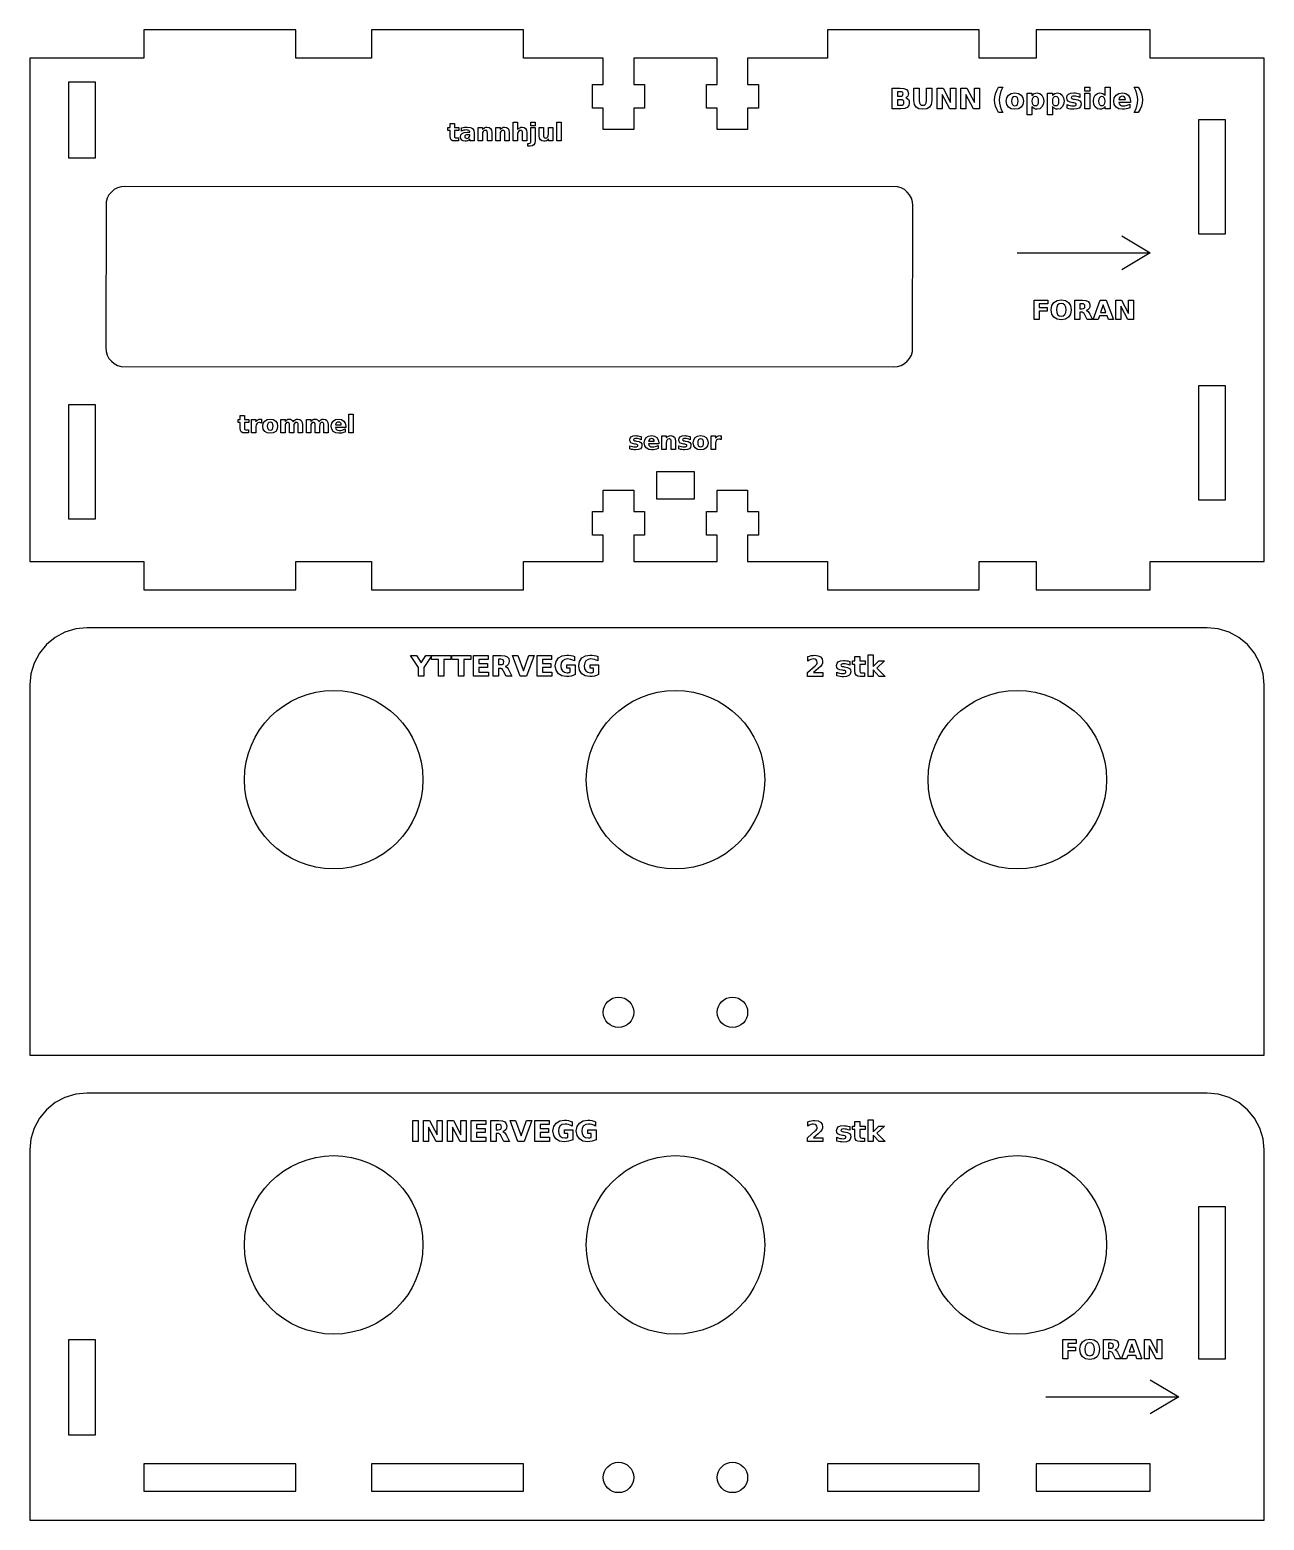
# Model space of a CAD drawing. Header units: millimetres. Extents: x 4 to 284, y 4 to 161.
# Drawn here: x 4 to 134, y 4 to 161 of the extents above; entities that cross this region are included whole.
import ezdxf

# ---------------------------------------------------------------- set-up
doc = ezdxf.new("R2010")
doc.units = ezdxf.units.MM
doc.layers.add('GRAVER', color=5, linetype='CONTINUOUS')
doc.layers.add('KUTT', color=1, linetype='CONTINUOUS')

msp = doc.modelspace()

# ---------------------------------------------------------------- linework, layer by layer
at = {"layer": 'GRAVER', "color": 5}
for points in [[(96.2449, 153.8427), (96.4058, 153.7674), (96.5257, 153.6477), (96.6006, 153.4896), (96.6255, 153.2994), (96.5721, 153.0232), (96.4118, 152.8273), (96.1423, 152.711), (95.7612, 152.6722), (94.8255, 152.6722), (94.8255, 154.8594), (95.6721, 154.8594), (96.0649, 154.8249), (96.3321, 154.7216), (96.4854, 154.5424), (96.5365, 154.2805), (96.5177, 154.1329), (96.4615, 154.0091), (96.3701, 153.9114), (96.2449, 153.8427)], [(95.7012, 154.0123), (95.8185, 154.027), (95.9032, 154.0709), (95.9549, 154.1435), (95.9721, 154.2439), (95.9549, 154.3434), (95.9032, 154.4159), (95.8185, 154.4606), (95.7012, 154.4755), (95.3895, 154.4755), (95.3895, 154.0123), (95.7012, 154.0123)], [(97.1121, 154.8594), (97.676, 154.8594), (97.676, 153.5483), (97.6982, 153.3159), (97.7646, 153.1606), (97.8812, 153.0734), (98.0538, 153.0444), (98.2275, 153.0734), (98.3445, 153.1606), (98.4109, 153.3159), (98.433, 153.5483), (98.433, 154.8594), (98.997, 154.8594), (98.997, 153.5483), (98.9387, 153.143), (98.764, 152.8564), (98.4702, 152.6863), (98.0538, 152.6295), (97.6384, 152.6863), (97.3446, 152.8564), (97.1702, 153.143), (97.1121, 153.5483), (97.1121, 154.8594)], [(99.5482, 154.8594), (100.1777, 154.8594), (100.9732, 153.3594), (100.9732, 154.8594), (101.508, 154.8594), (101.508, 152.6722), (100.878, 152.6722), (100.0826, 154.1722), (100.0826, 152.6722), (99.5482, 152.6722), (99.5482, 154.8594)], [(102.0588, 154.8594), (102.6884, 154.8594), (103.4838, 153.3594), (103.4838, 154.8594), (104.0187, 154.8594), (104.0187, 152.6722), (103.3887, 152.6722), (102.5932, 154.1722), (102.5932, 152.6722), (102.0588, 152.6722), (102.0588, 154.8594)], [(106.4693, 152.2766), (106.0338, 152.2766), (105.8391, 152.6294), (105.7029, 152.9642), (105.6227, 153.2891), (105.596, 153.6111), (105.6229, 153.9341), (105.7034, 154.2608), (105.8399, 154.5972), (106.0338, 154.9484), (106.4693, 154.9484), (106.3052, 154.6053), (106.188, 154.2697), (106.1177, 153.9398), (106.0943, 153.6139), (106.1175, 153.2881), (106.1871, 152.9577), (106.3041, 152.6212), (106.4693, 152.2766)], [(107.742, 154.3522), (108.1189, 154.295), (108.4034, 154.1234), (108.582, 153.8512), (108.6415, 153.4911), (108.582, 153.1305), (108.4034, 152.8578), (108.1189, 152.6866), (107.742, 152.6295), (107.3636, 152.6866), (107.0777, 152.8578), (106.8981, 153.1305), (106.8382, 153.4911), (106.8981, 153.8512), (107.0777, 154.1234), (107.3636, 154.295), (107.742, 154.3522)], [(107.742, 153.9772), (107.5883, 153.9459), (107.4762, 153.852), (107.4076, 153.6992), (107.3848, 153.4911), (107.4076, 153.2829), (107.4762, 153.1297), (107.5883, 153.0358), (107.742, 153.0045), (107.8932, 153.0358), (108.004, 153.1297), (108.0722, 153.2829), (108.0949, 153.4911), (108.0722, 153.6992), (108.004, 153.852), (107.8932, 153.9459), (107.742, 153.9772)], [(109.5466, 152.9094), (109.5466, 152.0483), (109.0226, 152.0483), (109.0226, 154.3128), (109.5466, 154.3128), (109.5466, 154.0728), (109.6611, 154.1974), (109.7871, 154.2842), (109.9288, 154.3352), (110.0904, 154.3522), (110.3665, 154.292), (110.5882, 154.1112), (110.7345, 153.8357), (110.7832, 153.4911), (110.7345, 153.1463), (110.5882, 152.8705), (110.3665, 152.6898), (110.0904, 152.6295), (109.9288, 152.6465), (109.7871, 152.6975), (109.6611, 152.7847), (109.5466, 152.9094)], [(109.8954, 153.9716), (109.7466, 153.9406), (109.6366, 153.8478), (109.5691, 153.6968), (109.5466, 153.4911), (109.5691, 153.2854), (109.6366, 153.1344), (109.7466, 153.0416), (109.8954, 153.0106), (110.0437, 153.0413), (110.1523, 153.1334), (110.2191, 153.2845), (110.2413, 153.4911), (110.2191, 153.6976), (110.1523, 153.8483), (110.0437, 153.9407), (109.8954, 153.9716)], [(111.694, 152.9094), (111.694, 152.0483), (111.1699, 152.0483), (111.1699, 154.3128), (111.694, 154.3128), (111.694, 154.0728), (111.8085, 154.1974), (111.9345, 154.2842), (112.0761, 154.3352), (112.2377, 154.3522), (112.5138, 154.292), (112.7355, 154.1112), (112.8818, 153.8357), (112.9305, 153.4911), (112.8818, 153.1463), (112.7355, 152.8705), (112.5138, 152.6898), (112.2377, 152.6295), (112.0761, 152.6465), (111.9345, 152.6975), (111.8085, 152.7847), (111.694, 152.9094)], [(112.0427, 153.9716), (111.8939, 153.9406), (111.784, 153.8478), (111.7165, 153.6968), (111.694, 153.4911), (111.7165, 153.2854), (111.784, 153.1344), (111.8939, 153.0416), (112.0427, 153.0106), (112.1911, 153.0413), (112.2996, 153.1334), (112.3664, 153.2845), (112.3887, 153.4911), (112.3664, 153.6976), (112.2996, 153.8483), (112.1911, 153.9407), (112.0427, 153.9716)], [(114.5988, 154.2617), (114.5988, 153.8633), (114.4334, 153.9248), (114.2735, 153.9688), (114.1213, 153.9951), (113.9777, 154.0039), (113.8474, 153.9945), (113.7555, 153.9664), (113.7014, 153.9189), (113.6834, 153.8516), (113.6971, 153.7957), (113.7382, 153.7545), (113.8148, 153.7255), (113.9351, 153.7048), (114.0274, 153.6917), (114.3645, 153.6241), (114.5693, 153.5234), (114.6737, 153.3729), (114.7085, 153.1555), (114.6601, 152.9259), (114.5149, 152.7612), (114.2742, 152.6625), (113.9384, 152.6295), (113.7729, 152.636), (113.6018, 152.6553), (113.4259, 152.6874), (113.2451, 152.7322), (113.2451, 153.1306), (113.404, 153.0641), (113.5666, 153.0163), (113.7328, 152.9878), (113.9013, 152.9783), (114.0363, 152.9888), (114.1329, 153.0205), (114.1912, 153.0734), (114.2107, 153.147), (114.1973, 153.2083), (114.1573, 153.2516), (114.0772, 153.282), (113.944, 153.305), (113.8516, 153.3167), (113.5539, 153.3794), (113.3609, 153.4794), (113.2554, 153.6288), (113.2202, 153.8398), (113.2649, 154.0667), (113.3988, 154.2261), (113.6254, 154.3207), (113.9468, 154.3522), (114.0956, 154.3467), (114.2515, 154.3302), (114.4182, 154.3023), (114.5988, 154.2617)], [(115.1027, 154.9517), (115.6268, 154.9517), (115.6268, 154.5238), (115.1027, 154.5238), (115.1027, 154.9517)], [(115.1027, 154.3128), (115.6268, 154.3128), (115.6268, 152.6722), (115.1027, 152.6722), (115.1027, 154.3128)], [(117.2473, 154.0728), (117.2473, 154.9517), (117.7746, 154.9517), (117.7746, 152.6722), (117.2473, 152.6722), (117.2473, 152.9094), (117.1334, 152.7839), (117.0082, 152.697), (116.8677, 152.6464), (116.7068, 152.6295), (116.4306, 152.6898), (116.2085, 152.8705), (116.0626, 153.1463), (116.014, 153.4911), (116.0626, 153.8357), (116.2085, 154.1112), (116.4306, 154.292), (116.7068, 154.3522), (116.8669, 154.3352), (117.0077, 154.2842), (117.1332, 154.1974), (117.2473, 154.0728)], [(116.9013, 153.0106), (117.05, 153.0413), (117.1587, 153.1334), (117.2251, 153.2845), (117.2473, 153.4911), (117.2251, 153.6976), (117.1587, 153.8483), (117.05, 153.9407), (116.9013, 153.9716), (116.754, 153.9407), (116.6459, 153.8483), (116.5794, 153.6976), (116.5573, 153.4911), (116.5794, 153.2845), (116.6459, 153.1334), (116.754, 153.0413), (116.9013, 153.0106)], [(119.9159, 153.4967), (119.9159, 153.3477), (118.6901, 153.3477), (118.7327, 153.1861), (118.8232, 153.0706), (118.9602, 153.0014), (119.1424, 152.9783), (119.3099, 152.9906), (119.4813, 153.0275), (119.6576, 153.0893), (119.8385, 153.1761), (119.8385, 152.772), (119.6524, 152.7103), (119.4663, 152.6656), (119.2802, 152.6386), (119.0941, 152.6295), (118.6984, 152.6861), (118.4018, 152.8559), (118.2169, 153.1279), (118.1552, 153.4911), (118.2158, 153.8495), (118.3976, 154.122), (118.6856, 154.2946), (119.0651, 154.3522), (119.4131, 154.2939), (119.6838, 154.1192), (119.8579, 153.8473), (119.9159, 153.4967)], [(119.3768, 153.6711), (119.355, 153.8061), (119.2896, 153.912), (119.1891, 153.9809), (119.0618, 154.0039), (118.9237, 153.9825), (118.8143, 153.9181), (118.7371, 153.8135), (118.6957, 153.6711), (119.3768, 153.6711)], [(120.3016, 152.2766), (120.4657, 152.6212), (120.5829, 152.9577), (120.6532, 153.2881), (120.6766, 153.6139), (120.6532, 153.9398), (120.5829, 154.2697), (120.4657, 154.6053), (120.3016, 154.9484), (120.7366, 154.9484), (120.9305, 154.5972), (121.0666, 154.2608), (121.1475, 153.9341), (121.1745, 153.6111), (121.1477, 153.2891), (121.0676, 152.9642), (120.9314, 152.6294), (120.7366, 152.2766), (120.3016, 152.2766)], [(95.7204, 153.0561), (95.8691, 153.074), (95.9759, 153.1278), (96.0402, 153.2178), (96.0616, 153.3444), (96.0404, 153.4689), (95.9768, 153.5577), (95.8703, 153.6111), (95.7204, 153.6289), (95.3895, 153.6289), (95.3895, 153.0561), (95.7204, 153.0561)], [(48.7151, 151.1184), (48.7151, 150.7146), (49.1839, 150.7146), (49.1839, 150.3896), (48.7151, 150.3896), (48.7151, 149.7867), (48.7249, 149.7036), (48.7545, 149.6527), (48.8133, 149.6265), (48.9109, 149.6177), (49.1445, 149.6177), (49.1445, 149.2927), (48.7545, 149.2927), (48.5247, 149.3208), (48.373, 149.4048), (48.2889, 149.5566), (48.2609, 149.7867), (48.2609, 150.3896), (48.0346, 150.3896), (48.0346, 150.7146), (48.2609, 150.7146), (48.2609, 151.1184), (48.7151, 151.1184)], [(50.7935, 150.104), (50.7935, 149.2927), (50.3352, 149.2927), (50.3352, 149.5036), (50.238, 149.3915), (50.1292, 149.3147), (50.0027, 149.2705), (49.8514, 149.2558), (49.6512, 149.2879), (49.4927, 149.3845), (49.3894, 149.5328), (49.3549, 149.7193), (49.3979, 149.9361), (49.5268, 150.0861), (49.748, 150.1739), (50.0671, 150.2031), (50.3352, 150.2031), (50.3352, 150.2385), (50.3139, 150.332), (50.2499, 150.3965), (50.1411, 150.4343), (49.9846, 150.4469), (49.8438, 150.4396), (49.7128, 150.4176), (49.5917, 150.3811), (49.4793, 150.3299), (49.4793, 150.6764), (49.6257, 150.7078), (49.7726, 150.7304), (49.9199, 150.7441), (50.0671, 150.7487), (50.3983, 150.7108), (50.6224, 150.5972), (50.7507, 150.3981), (50.7935, 150.104)], [(52.6456, 150.1584), (52.6456, 149.2927), (52.1885, 149.2927), (52.1885, 149.4337), (52.1885, 149.9553), (52.1865, 150.1108), (52.1804, 150.2092), (52.1692, 150.2699), (52.152, 150.312), (52.1204, 150.3517), (52.0793, 150.3815), (52.0305, 150.4001), (51.9753, 150.4062), (51.8483, 150.3787), (51.7518, 150.2962), (51.6909, 150.1653), (51.6706, 149.9923), (51.6706, 149.2927), (51.2164, 149.2927), (51.2164, 150.7146), (51.6706, 150.7146), (51.6706, 150.5066), (51.7765, 150.6146), (51.8887, 150.6898), (52.0105, 150.734), (52.1442, 150.7487), (52.3608, 150.7109), (52.518, 150.5976), (52.6137, 150.4124), (52.6456, 150.1584)], [(54.4964, 150.1584), (54.4964, 149.2927), (54.0394, 149.2927), (54.0394, 149.4337), (54.0394, 149.9553), (54.0374, 150.1108), (54.0313, 150.2092), (54.0201, 150.2699), (54.0028, 150.312), (53.9713, 150.3517), (53.9301, 150.3815), (53.8814, 150.4001), (53.8261, 150.4062), (53.6992, 150.3787), (53.6027, 150.2962), (53.5418, 150.1653), (53.5214, 149.9923), (53.5214, 149.2927), (53.0673, 149.2927), (53.0673, 150.7146), (53.5214, 150.7146), (53.5214, 150.5066), (53.6274, 150.6146), (53.7396, 150.6898), (53.8614, 150.734), (53.9951, 150.7487), (54.2117, 150.7109), (54.3689, 150.5976), (54.4645, 150.4124), (54.4964, 150.1584)], [(56.3473, 150.1584), (56.3473, 149.2927), (55.8903, 149.2927), (55.8903, 149.4337), (55.8903, 149.9529), (55.8882, 150.1102), (55.8822, 150.2092), (55.871, 150.2699), (55.8537, 150.312), (55.8221, 150.3517), (55.781, 150.3815), (55.7323, 150.4001), (55.677, 150.4062), (55.55, 150.3787), (55.4536, 150.2962), (55.3926, 150.1653), (55.3723, 149.9923), (55.3723, 149.2927), (54.9181, 149.2927), (54.9181, 151.2683), (55.3723, 151.2683), (55.3723, 150.5066), (55.4782, 150.6146), (55.5905, 150.6898), (55.7122, 150.734), (55.846, 150.7487), (56.0625, 150.7109), (56.2198, 150.5976), (56.3154, 150.4124), (56.3473, 150.1584)], [(56.769, 151.2683), (57.2232, 151.2683), (57.2232, 150.8974), (56.769, 150.8974), (56.769, 151.2683)], [(59.5112, 151.2683), (59.9654, 151.2683), (59.9654, 149.2927), (59.5112, 149.2927), (59.5112, 151.2683)], [(50.0988, 149.9326), (49.9742, 149.9205), (49.8847, 149.8842), (49.8311, 149.8247), (49.8132, 149.742), (49.8276, 149.6651), (49.8709, 149.6068), (49.9401, 149.5702), (50.0318, 149.558), (50.1497, 149.581), (50.2475, 149.6498), (50.3133, 149.7536), (50.3352, 149.8806), (50.3352, 149.9326), (50.0988, 149.9326)], [(56.769, 150.7146), (57.2232, 150.7146), (57.2232, 149.3183), (57.1889, 149.0662), (57.0859, 148.882), (56.9182, 148.7693), (56.689, 148.7317), (56.4639, 148.7317), (56.4639, 149.0299), (56.5427, 149.0299), (56.652, 149.0445), (56.7207, 149.0884), (56.7569, 149.1751), (56.769, 149.3183), (56.769, 150.7146)], [(57.6449, 149.8464), (57.6449, 150.7146), (58.1019, 150.7146), (58.1019, 150.5724), (58.1016, 150.4422), (58.1007, 150.2823), (58.0998, 150.1368), (58.0995, 150.0496), (58.1017, 149.9021), (58.1084, 149.8026), (58.1205, 149.7373), (58.1389, 149.6925), (58.1709, 149.6532), (58.2116, 149.6238), (58.26, 149.6058), (58.3152, 149.5998), (58.4421, 149.6272), (58.5386, 149.7091), (58.5996, 149.8396), (58.6199, 150.0126), (58.6199, 150.7146), (59.0745, 150.7146), (59.0745, 149.2927), (58.6199, 149.2927), (58.6199, 149.4983), (58.514, 149.3902), (58.4021, 149.3147), (58.2814, 149.2705), (58.149, 149.2558), (57.9319, 149.2935), (57.7737, 149.4069), (57.6771, 149.5923), (57.6449, 149.8464)], [(119, 139.3), (122, 137.5), (119, 135.7)], [(108, 137.5), (122, 137.5)], [(109.7773, 132.5222), (111.1975, 132.5222), (111.1975, 132.1241), (110.3037, 132.1241), (110.3037, 131.7443), (111.1445, 131.7443), (111.1445, 131.3462), (110.3037, 131.3462), (110.3037, 130.4808), (109.7773, 130.4808), (109.7773, 132.5222)], [(112.6224, 132.559), (113.0612, 132.4885), (113.3933, 132.2772), (113.6026, 131.9421), (113.6724, 131.4993), (113.6026, 131.0578), (113.3933, 130.7228), (113.0612, 130.5115), (112.6224, 130.441), (112.1844, 130.5115), (111.852, 130.7228), (111.6423, 131.0578), (111.5724, 131.4993), (111.6423, 131.9421), (111.852, 132.2772), (112.1844, 132.4885), (112.6224, 132.559)], [(112.6224, 132.1775), (112.4088, 132.1331), (112.2492, 131.9998), (112.1498, 131.7859), (112.1167, 131.4993), (112.1498, 131.214), (112.2492, 131.0002), (112.4088, 130.8669), (112.6224, 130.8225), (112.837, 130.8669), (112.9969, 131.0002), (113.0963, 131.214), (113.1295, 131.4993), (113.0963, 131.7859), (112.9969, 131.9998), (112.837, 132.1331), (112.6224, 132.1775)], [(114.5968, 131.2535), (114.5968, 130.4808), (114.0705, 130.4808), (114.0705, 132.5222), (114.8742, 132.5222), (115.2237, 132.4883), (115.4653, 132.3866), (115.6064, 132.212), (115.6534, 131.9587), (115.6289, 131.7746), (115.5554, 131.6267), (115.433, 131.5138), (115.261, 131.435), (115.3633, 131.3949), (115.4543, 131.3235), (115.5405, 131.2144), (115.6276, 131.0605), (115.9133, 130.4808), (115.3528, 130.4808), (115.1039, 130.9879), (115.0281, 131.1167), (114.9512, 131.197), (114.8613, 131.2394), (114.7456, 131.2535), (114.5968, 131.2535)], [(114.8182, 131.617), (114.9602, 131.6323), (115.0553, 131.6783), (115.1092, 131.7598), (115.1271, 131.8808), (115.1092, 132.0005), (115.0553, 132.0803), (114.9602, 132.1256), (114.8182, 132.1407), (114.5968, 132.1407), (114.5968, 131.617), (114.8182, 131.617)], [(117.4651, 130.8527), (116.6422, 130.8527), (116.5122, 130.4808), (115.9828, 130.4808), (116.7388, 132.5222), (117.3667, 132.5222), (118.1227, 130.4808), (117.5937, 130.4808), (117.4651, 130.8527)], [(116.7734, 131.2316), (117.3325, 131.2316), (117.0534, 132.0436), (116.7734, 131.2316)], [(118.3935, 132.5222), (118.981, 132.5222), (119.7235, 131.1222), (119.7235, 132.5222), (120.2227, 132.5222), (120.2227, 130.4808), (119.6347, 130.4808), (118.8922, 131.8808), (118.8922, 130.4808), (118.3935, 130.4808), (118.3935, 132.5222)], [(26.6145, 120.3564), (26.6145, 119.9526), (27.0834, 119.9526), (27.0834, 119.6276), (26.6145, 119.6276), (26.6145, 119.0247), (26.6244, 118.9416), (26.654, 118.8906), (26.7128, 118.8644), (26.8104, 118.8557), (27.044, 118.8557), (27.044, 118.5307), (26.654, 118.5307), (26.4241, 118.5587), (26.2725, 118.6428), (26.1884, 118.7945), (26.1604, 119.0247), (26.1604, 119.6276), (25.9341, 119.6276), (25.9341, 119.9526), (26.1604, 119.9526), (26.1604, 120.3564), (26.6145, 120.3564)], [(28.4175, 119.5654), (28.3579, 119.5897), (28.2985, 119.6064), (28.2393, 119.6165), (28.1798, 119.6198), (28.0248, 119.5917), (27.9101, 119.5073), (27.8391, 119.3709), (27.8154, 119.186), (27.8154, 118.5307), (27.3612, 118.5307), (27.3612, 119.9526), (27.8154, 119.9526), (27.8154, 119.719), (27.9096, 119.8397), (28.0165, 119.9225), (28.1415, 119.9706), (28.2891, 119.9867), (28.3128, 119.9862), (28.3383, 119.9847), (28.3711, 119.9818), (28.4159, 119.9765), (28.4175, 119.5654)], [(29.3198, 119.9867), (29.6465, 119.9371), (29.893, 119.7884), (30.0478, 119.5525), (30.0994, 119.2404), (30.0478, 118.9279), (29.893, 118.6916), (29.6465, 118.5432), (29.3198, 118.4937), (28.9918, 118.5432), (28.7441, 118.6916), (28.5884, 118.9279), (28.5365, 119.2404), (28.5884, 119.5525), (28.7441, 119.7884), (28.9918, 119.9371), (29.3198, 119.9867)], [(29.3198, 119.6617), (29.1866, 119.6346), (29.0894, 119.5532), (29.03, 119.4208), (29.0102, 119.2404), (29.03, 119.0599), (29.0894, 118.9272), (29.1866, 118.8458), (29.3198, 118.8187), (29.4509, 118.8458), (29.5469, 118.9272), (29.606, 119.0599), (29.6257, 119.2404), (29.606, 119.4208), (29.5469, 119.5532), (29.4509, 119.6346), (29.3198, 119.6617)], [(31.7471, 119.7165), (31.8417, 119.8328), (31.9523, 119.9176), (32.0768, 119.9694), (32.2131, 119.9867), (32.4289, 119.9489), (32.5864, 119.8356), (32.6827, 119.6504), (32.7148, 119.3964), (32.7148, 118.5307), (32.2578, 118.5307), (32.2578, 119.2721), (32.2588, 119.289), (32.2594, 119.3062), (32.26, 119.3279), (32.2602, 119.357), (32.249, 119.4873), (32.2155, 119.576), (32.1575, 119.6272), (32.0721, 119.6442), (31.9575, 119.6175), (31.8722, 119.5374), (31.8188, 119.4071), (31.7991, 119.229), (31.7991, 118.5307), (31.3421, 118.5307), (31.3421, 119.2721), (31.3319, 119.4661), (31.3015, 119.576), (31.245, 119.6272), (31.1568, 119.6442), (31.0409, 119.6174), (30.9549, 119.537), (30.9016, 119.4067), (30.8838, 119.2302), (30.8838, 118.5307), (30.4268, 118.5307), (30.4268, 119.9526), (30.8838, 119.9526), (30.8838, 119.7446), (30.974, 119.85), (31.0764, 119.9257), (31.1904, 119.9715), (31.3157, 119.9867), (31.4542, 119.9689), (31.5757, 119.9156), (31.6752, 119.8303), (31.7471, 119.7165)], [(34.4564, 119.7165), (34.5509, 119.8328), (34.6615, 119.9176), (34.7861, 119.9694), (34.9224, 119.9867), (35.1382, 119.9489), (35.2957, 119.8356), (35.392, 119.6504), (35.4241, 119.3964), (35.4241, 118.5307), (34.967, 118.5307), (34.967, 119.2721), (34.9681, 119.289), (34.9687, 119.3062), (34.9693, 119.3279), (34.9695, 119.357), (34.9583, 119.4873), (34.9248, 119.576), (34.8668, 119.6272), (34.7814, 119.6442), (34.6668, 119.6175), (34.5815, 119.5374), (34.5281, 119.4071), (34.5084, 119.229), (34.5084, 118.5307), (34.0514, 118.5307), (34.0514, 119.2721), (34.0412, 119.4661), (34.0107, 119.576), (33.9543, 119.6272), (33.8661, 119.6442), (33.7502, 119.6174), (33.6642, 119.537), (33.6109, 119.4067), (33.5931, 119.2302), (33.5931, 118.5307), (33.1361, 118.5307), (33.1361, 119.9526), (33.5931, 119.9526), (33.5931, 119.7446), (33.6833, 119.85), (33.7857, 119.9257), (33.8997, 119.9715), (34.025, 119.9867), (34.1635, 119.9689), (34.285, 119.9156), (34.3845, 119.8303), (34.4564, 119.7165)], [(37.2672, 119.2453), (37.2672, 119.1161), (36.2049, 119.1161), (36.2419, 118.976), (36.3203, 118.876), (36.439, 118.816), (36.5969, 118.796), (36.7421, 118.8066), (36.8906, 118.8386), (37.0434, 118.8921), (37.2002, 118.9674), (37.2002, 118.6172), (37.0389, 118.5637), (36.8776, 118.525), (36.7164, 118.5015), (36.5551, 118.4937), (36.2121, 118.5428), (35.955, 118.6899), (35.7948, 118.9257), (35.7414, 119.2404), (35.7939, 119.551), (35.9514, 119.7872), (36.201, 119.9368), (36.5299, 119.9867), (36.8315, 119.9362), (37.0661, 119.7848), (37.217, 119.5492), (37.2672, 119.2453)], [(36.8, 119.3964), (36.7812, 119.5134), (36.7245, 119.6052), (36.6373, 119.6649), (36.527, 119.6848), (36.4074, 119.6663), (36.3125, 119.6105), (36.2456, 119.5198), (36.2098, 119.3964), (36.8, 119.3964)], [(37.6117, 120.5063), (38.0659, 120.5063), (38.0659, 118.5307), (37.6117, 118.5307), (37.6117, 120.5063)], [(68.3769, 118.1681), (68.3769, 117.8228), (68.2335, 117.8761), (68.0949, 117.9142), (67.963, 117.937), (67.8386, 117.9446), (67.7256, 117.9365), (67.646, 117.9121), (67.5991, 117.871), (67.5835, 117.8126), (67.5953, 117.7642), (67.631, 117.7285), (67.6974, 117.7033), (67.8016, 117.6855), (67.8816, 117.6741), (68.1737, 117.6155), (68.3513, 117.5282), (68.4418, 117.3977), (68.4719, 117.2093), (68.43, 117.0104), (68.3041, 116.8677), (68.0955, 116.7821), (67.8045, 116.7535), (67.661, 116.7591), (67.5128, 116.7759), (67.3603, 116.8037), (67.2036, 116.8425), (67.2036, 117.1878), (67.3413, 117.1301), (67.4823, 117.0887), (67.6263, 117.064), (67.7724, 117.0558), (67.8894, 117.0649), (67.973, 117.0923), (68.0236, 117.1382), (68.0405, 117.202), (68.0289, 117.2551), (67.9942, 117.2926), (67.9248, 117.319), (67.8093, 117.3389), (67.7293, 117.3491), (67.4712, 117.4034), (67.304, 117.49), (67.2125, 117.6195), (67.1821, 117.8025), (67.2208, 117.9991), (67.3369, 118.1372), (67.5332, 118.2192), (67.8118, 118.2465), (67.9407, 118.2417), (68.0758, 118.2274), (68.2204, 118.2032), (68.3769, 118.1681)], [(70.2326, 117.5051), (70.2326, 117.3759), (69.1703, 117.3759), (69.2072, 117.2358), (69.2856, 117.1358), (69.4044, 117.0758), (69.5623, 117.0558), (69.7074, 117.0664), (69.856, 117.0984), (70.0088, 117.1519), (70.1656, 117.2272), (70.1656, 116.877), (70.0043, 116.8235), (69.843, 116.7848), (69.6817, 116.7613), (69.5205, 116.7535), (69.1775, 116.8026), (68.9204, 116.9497), (68.7602, 117.1855), (68.7067, 117.5002), (68.7592, 117.8108), (68.9168, 118.047), (69.1664, 118.1966), (69.4953, 118.2465), (69.7969, 118.196), (70.0315, 118.0446), (70.1823, 117.809), (70.2326, 117.5051)], [(69.7654, 117.6562), (69.7465, 117.7732), (69.6899, 117.865), (69.6027, 117.9247), (69.4924, 117.9446), (69.3728, 117.9261), (69.2779, 117.8703), (69.211, 117.7796), (69.1751, 117.6562), (69.7654, 117.6562)], [(72.0063, 117.6562), (72.0063, 116.7905), (71.5493, 116.7905), (71.5493, 116.9315), (71.5493, 117.4531), (71.5472, 117.6086), (71.5411, 117.707), (71.53, 117.7676), (71.5127, 117.8098), (71.4811, 117.8495), (71.44, 117.8792), (71.3912, 117.8978), (71.336, 117.904), (71.209, 117.8765), (71.1125, 117.7939), (71.0516, 117.6631), (71.0313, 117.49), (71.0313, 116.7905), (70.5771, 116.7905), (70.5771, 118.2124), (71.0313, 118.2124), (71.0313, 118.0044), (71.1372, 118.1123), (71.2495, 118.1876), (71.3712, 118.2318), (71.505, 118.2465), (71.7215, 118.2087), (71.8787, 118.0954), (71.9744, 117.9102), (72.0063, 117.6562)], [(73.5387, 118.1681), (73.5387, 117.8228), (73.3953, 117.8761), (73.2567, 117.9142), (73.1248, 117.937), (73.0004, 117.9446), (72.8875, 117.9365), (72.8078, 117.9121), (72.7609, 117.871), (72.7453, 117.8126), (72.7571, 117.7642), (72.7928, 117.7285), (72.8592, 117.7033), (72.9634, 117.6855), (73.0435, 117.6741), (73.3355, 117.6155), (73.5131, 117.5282), (73.6036, 117.3977), (73.6337, 117.2093), (73.5918, 117.0104), (73.466, 116.8677), (73.2573, 116.7821), (72.9663, 116.7535), (72.8229, 116.7591), (72.6746, 116.7759), (72.5221, 116.8037), (72.3654, 116.8425), (72.3654, 117.1878), (72.5031, 117.1301), (72.6441, 117.0887), (72.7881, 117.064), (72.9342, 117.0558), (73.0512, 117.0649), (73.1349, 117.0923), (73.1854, 117.1382), (73.2023, 117.202), (73.1907, 117.2551), (73.156, 117.2926), (73.0866, 117.319), (72.9711, 117.3389), (72.8911, 117.3491), (72.633, 117.4034), (72.4658, 117.49), (72.3744, 117.6195), (72.3439, 117.8025), (72.3826, 117.9991), (72.4987, 118.1372), (72.695, 118.2192), (72.9736, 118.2465), (73.1026, 118.2417), (73.2376, 118.2274), (73.3822, 118.2032), (73.5387, 118.1681)], [(74.6518, 118.2465), (74.9785, 118.1969), (75.225, 118.0482), (75.3798, 117.8123), (75.4314, 117.5002), (75.3798, 117.1877), (75.225, 116.9514), (74.9785, 116.803), (74.6518, 116.7535), (74.3239, 116.803), (74.0761, 116.9514), (73.9204, 117.1877), (73.8685, 117.5002), (73.9204, 117.8123), (74.0761, 118.0482), (74.3239, 118.1969), (74.6518, 118.2465)], [(74.6518, 117.9215), (74.5186, 117.8944), (74.4215, 117.813), (74.362, 117.6806), (74.3422, 117.5002), (74.362, 117.3197), (74.4215, 117.187), (74.5186, 117.1056), (74.6518, 117.0785), (74.7829, 117.1056), (74.8789, 117.187), (74.938, 117.3197), (74.9577, 117.5002), (74.938, 117.6806), (74.8789, 117.813), (74.7829, 117.8944), (74.6518, 117.9215)], [(76.8179, 117.8252), (76.7583, 117.8495), (76.6989, 117.8662), (76.6398, 117.8763), (76.5803, 117.8796), (76.4253, 117.8515), (76.3105, 117.7671), (76.2395, 117.6307), (76.2159, 117.4458), (76.2159, 116.7905), (75.7617, 116.7905), (75.7617, 118.2124), (76.2159, 118.2124), (76.2159, 117.9788), (76.31, 118.0995), (76.417, 118.1823), (76.542, 118.2304), (76.6895, 118.2465), (76.7132, 118.246), (76.7387, 118.2445), (76.7715, 118.2416), (76.8163, 118.2363), (76.8179, 117.8252)], [(44.1012, 95.0952), (44.718, 95.0952), (45.2163, 94.3157), (45.7141, 95.0952), (46.3324, 95.0952), (45.499, 93.8296), (45.499, 92.908), (44.9351, 92.908), (44.9351, 93.8296), (44.1012, 95.0952)], [(46.3174, 95.0952), (48.333, 95.0952), (48.333, 94.6687), (47.6079, 94.6687), (47.6079, 92.908), (47.044, 92.908), (47.044, 94.6687), (46.3174, 94.6687), (46.3174, 95.0952)], [(48.4329, 95.0952), (50.4485, 95.0952), (50.4485, 94.6687), (49.7234, 94.6687), (49.7234, 92.908), (49.1595, 92.908), (49.1595, 94.6687), (48.4329, 94.6687), (48.4329, 95.0952)], [(50.7405, 95.0952), (52.2621, 95.0952), (52.2621, 94.6687), (51.3045, 94.6687), (51.3045, 94.2618), (52.2054, 94.2618), (52.2054, 93.8352), (51.3045, 93.8352), (51.3045, 93.3341), (52.2945, 93.3341), (52.2945, 92.908), (50.7405, 92.908), (50.7405, 95.0952)], [(53.3538, 93.7359), (53.3538, 92.908), (52.7899, 92.908), (52.7899, 95.0952), (53.651, 95.0952), (54.0254, 95.0589), (54.2843, 94.9499), (54.4355, 94.7629), (54.4859, 94.4915), (54.4596, 94.2943), (54.3809, 94.1357), (54.2497, 94.0148), (54.0654, 93.9304), (54.1751, 93.8874), (54.2726, 93.8109), (54.3649, 93.694), (54.4582, 93.5291), (54.7643, 92.908), (54.1638, 92.908), (53.8971, 93.4513), (53.8159, 93.5894), (53.7335, 93.6754), (53.6372, 93.7207), (53.5132, 93.7359), (53.3538, 93.7359)], [(53.591, 94.1254), (53.7431, 94.1418), (53.8451, 94.191), (53.9027, 94.2783), (53.922, 94.408), (53.9027, 94.5362), (53.8451, 94.6218), (53.7431, 94.6703), (53.591, 94.6865), (53.3538, 94.6865), (53.3538, 94.1254), (53.591, 94.1254)], [(54.8388, 95.0952), (55.406, 95.0952), (55.9859, 93.4809), (56.5648, 95.0952), (57.1315, 95.0952), (56.3215, 92.908), (55.6488, 92.908), (54.8388, 95.0952)], [(57.4216, 95.0952), (58.9432, 95.0952), (58.9432, 94.6687), (57.9855, 94.6687), (57.9855, 94.2618), (58.8865, 94.2618), (58.8865, 93.8352), (57.9855, 93.8352), (57.9855, 93.3341), (58.9755, 93.3341), (58.9755, 92.908), (57.4216, 92.908), (57.4216, 95.0952)], [(61.4365, 93.0707), (61.2216, 92.9808), (60.9987, 92.9165), (60.768, 92.8782), (60.5299, 92.8654), (60.0402, 92.9418), (59.6641, 93.171), (59.4247, 93.5309), (59.3449, 93.9993), (59.4261, 94.4717), (59.6698, 94.8313), (60.0552, 95.0588), (60.5609, 95.1346), (60.7743, 95.1243), (60.9785, 95.0934), (61.1729, 95.0426), (61.3559, 94.972), (61.3559, 94.5196), (61.1735, 94.6101), (60.9921, 94.6743), (60.8109, 94.713), (60.6293, 94.7259), (60.3313, 94.6787), (60.1104, 94.5374), (59.9736, 94.3089), (59.928, 93.9993), (59.972, 93.6918), (60.1038, 93.463), (60.3165, 93.3214), (60.603, 93.2741), (60.688, 93.2768), (60.7666, 93.2849), (60.8382, 93.2992), (60.9021, 93.3196), (60.9021, 93.7443), (60.5576, 93.7443), (60.5576, 94.1226), (61.4365, 94.1226), (61.4365, 93.0707)], [(63.8988, 93.0707), (63.6839, 92.9808), (63.461, 92.9165), (63.2304, 92.8782), (62.9923, 92.8654), (62.5025, 92.9418), (62.1265, 93.171), (61.8871, 93.5309), (61.8073, 93.9993), (61.8885, 94.4717), (62.1321, 94.8313), (62.5175, 95.0588), (63.0232, 95.1346), (63.2366, 95.1243), (63.4409, 95.0934), (63.6353, 95.0426), (63.8182, 94.972), (63.8182, 94.5196), (63.6359, 94.6101), (63.4545, 94.6743), (63.2733, 94.713), (63.0916, 94.7259), (62.7936, 94.6787), (62.5727, 94.5374), (62.436, 94.3089), (62.3904, 93.9993), (62.4343, 93.6918), (62.5662, 93.463), (62.7789, 93.3214), (63.0654, 93.2741), (63.1504, 93.2768), (63.229, 93.2849), (63.3006, 93.2992), (63.3645, 93.3196), (63.3645, 93.7443), (63.0199, 93.7443), (63.0199, 94.1226), (63.8988, 94.1226), (63.8988, 93.0707)], [(86.5441, 93.2959), (87.5065, 93.2959), (87.5065, 92.8816), (85.917, 92.8816), (85.917, 93.2959), (86.7152, 94.0009), (86.8085, 94.0964), (86.8737, 94.1898), (86.912, 94.2839), (86.9248, 94.3816), (86.899, 94.5203), (86.8216, 94.6291), (86.7014, 94.6994), (86.547, 94.7228), (86.4089, 94.7088), (86.2582, 94.6666), (86.0961, 94.5965), (85.923, 94.4988), (85.923, 94.9792), (86.1123, 95.0345), (86.2995, 95.0748), (86.4837, 95.0998), (86.6641, 95.1081), (87.0131, 95.0649), (87.2745, 94.9352), (87.4376, 94.7284), (87.492, 94.4533), (87.4689, 94.2807), (87.3996, 94.12), (87.2564, 93.9394), (87.0115, 93.7061), (86.5441, 93.2959)], [(90.3452, 94.4711), (90.3452, 94.0727), (90.1798, 94.1342), (90.0199, 94.1781), (89.8677, 94.2045), (89.7241, 94.2133), (89.5938, 94.2039), (89.502, 94.1758), (89.4478, 94.1283), (89.4298, 94.0609), (89.4435, 94.005), (89.4846, 93.9639), (89.5613, 93.9348), (89.6815, 93.9142), (89.7738, 93.9011), (90.1109, 93.8335), (90.3157, 93.7328), (90.4201, 93.5822), (90.4549, 93.3648), (90.4065, 93.1353), (90.2613, 92.9706), (90.0206, 92.8718), (89.6848, 92.8389), (89.5193, 92.8454), (89.3482, 92.8647), (89.1723, 92.8968), (88.9915, 92.9416), (88.9915, 93.34), (89.1504, 93.2734), (89.313, 93.2256), (89.4792, 93.1971), (89.6477, 93.1877), (89.7827, 93.1982), (89.8793, 93.2298), (89.9377, 93.2828), (89.9571, 93.3564), (89.9437, 93.4177), (89.9037, 93.4609), (89.8236, 93.4914), (89.6904, 93.5144), (89.598, 93.5261), (89.3003, 93.5888), (89.1073, 93.6887), (89.0018, 93.8382), (88.9666, 94.0492), (89.0113, 94.2761), (89.1452, 94.4355), (89.3718, 94.53), (89.6932, 94.5616), (89.842, 94.5561), (89.9979, 94.5395), (90.1646, 94.5116), (90.3452, 94.4711)], [(91.4215, 94.9881), (91.4215, 94.5222), (91.9624, 94.5222), (91.9624, 94.1472), (91.4215, 94.1472), (91.4215, 93.4516), (91.4329, 93.3557), (91.467, 93.2969), (91.5348, 93.2666), (91.6474, 93.2566), (91.917, 93.2566), (91.917, 92.8816), (91.467, 92.8816), (91.2018, 92.9139), (91.0268, 93.0109), (90.9298, 93.186), (90.8974, 93.4516), (90.8974, 94.1472), (90.6363, 94.1472), (90.6363, 94.5222), (90.8974, 94.5222), (90.8974, 94.9881), (91.4215, 94.9881)], [(92.283, 95.1611), (92.8071, 95.1611), (92.8071, 93.9203), (93.4109, 94.5222), (94.0202, 94.5222), (93.2187, 93.7694), (94.083, 92.8816), (93.4474, 92.8816), (92.8071, 93.5655), (92.8071, 92.8816), (92.283, 92.8816), (92.283, 95.1611)], [(44.3522, 46.0952), (44.9161, 46.0952), (44.9161, 43.908), (44.3522, 43.908), (44.3522, 46.0952)], [(45.4683, 46.0952), (46.0978, 46.0952), (46.8933, 44.5952), (46.8933, 46.0952), (47.4281, 46.0952), (47.4281, 43.908), (46.7981, 43.908), (46.0027, 45.408), (46.0027, 43.908), (45.4683, 43.908), (45.4683, 46.0952)], [(47.9789, 46.0952), (48.6084, 46.0952), (49.4039, 44.5952), (49.4039, 46.0952), (49.9387, 46.0952), (49.9387, 43.908), (49.3088, 43.908), (48.5133, 45.408), (48.5133, 43.908), (47.9789, 43.908), (47.9789, 46.0952)], [(50.4895, 46.0952), (52.0111, 46.0952), (52.0111, 45.6687), (51.0534, 45.6687), (51.0534, 45.2618), (51.9544, 45.2618), (51.9544, 44.8352), (51.0534, 44.8352), (51.0534, 44.3341), (52.0434, 44.3341), (52.0434, 43.908), (50.4895, 43.908), (50.4895, 46.0952)], [(53.1028, 44.7359), (53.1028, 43.908), (52.5389, 43.908), (52.5389, 46.0952), (53.4, 46.0952), (53.7744, 46.0589), (54.0333, 45.9499), (54.1845, 45.7629), (54.2348, 45.4915), (54.2086, 45.2943), (54.1298, 45.1357), (53.9987, 45.0148), (53.8144, 44.9304), (53.9241, 44.8874), (54.0216, 44.8109), (54.1139, 44.694), (54.2072, 44.5291), (54.5133, 43.908), (53.9128, 43.908), (53.6461, 44.4513), (53.5649, 44.5894), (53.4825, 44.6754), (53.3862, 44.7207), (53.2622, 44.7359), (53.1028, 44.7359)], [(53.34, 45.1254), (53.4921, 45.1418), (53.5941, 45.191), (53.6517, 45.2783), (53.6709, 45.408), (53.6517, 45.5362), (53.5941, 45.6218), (53.4921, 45.6703), (53.34, 45.6865), (53.1028, 45.6865), (53.1028, 45.1254), (53.34, 45.1254)], [(54.5878, 46.0952), (55.155, 46.0952), (55.7348, 44.4809), (56.3137, 46.0952), (56.8805, 46.0952), (56.0705, 43.908), (55.3978, 43.908), (54.5878, 46.0952)], [(57.1706, 46.0952), (58.6922, 46.0952), (58.6922, 45.6687), (57.7345, 45.6687), (57.7345, 45.2618), (58.6355, 45.2618), (58.6355, 44.8352), (57.7345, 44.8352), (57.7345, 44.3341), (58.7245, 44.3341), (58.7245, 43.908), (57.1706, 43.908), (57.1706, 46.0952)], [(61.1855, 44.0707), (60.9705, 43.9808), (60.7477, 43.9165), (60.517, 43.8782), (60.2789, 43.8654), (59.7892, 43.9418), (59.4131, 44.171), (59.1737, 44.5309), (59.0939, 44.9993), (59.1751, 45.4717), (59.4188, 45.8313), (59.8042, 46.0588), (60.3098, 46.1346), (60.5232, 46.1243), (60.7275, 46.0934), (60.9219, 46.0426), (61.1048, 45.972), (61.1048, 45.5196), (60.9225, 45.6101), (60.7411, 45.6743), (60.5599, 45.713), (60.3783, 45.7259), (60.0803, 45.6787), (59.8594, 45.5374), (59.7226, 45.3089), (59.677, 44.9993), (59.721, 44.6918), (59.8528, 44.463), (60.0655, 44.3214), (60.352, 44.2741), (60.437, 44.2768), (60.5156, 44.2849), (60.5872, 44.2992), (60.6511, 44.3196), (60.6511, 44.7443), (60.3066, 44.7443), (60.3066, 45.1226), (61.1855, 45.1226), (61.1855, 44.0707)], [(63.6478, 44.0707), (63.4329, 43.9808), (63.21, 43.9165), (62.9794, 43.8782), (62.7413, 43.8654), (62.2515, 43.9418), (61.8755, 44.171), (61.6361, 44.5309), (61.5563, 44.9993), (61.6375, 45.4717), (61.8811, 45.8313), (62.2665, 46.0588), (62.7722, 46.1346), (62.9856, 46.1243), (63.1898, 46.0934), (63.3843, 46.0426), (63.5672, 45.972), (63.5672, 45.5196), (63.3848, 45.6101), (63.2034, 45.6743), (63.0223, 45.713), (62.8406, 45.7259), (62.5426, 45.6787), (62.3217, 45.5374), (62.185, 45.3089), (62.1394, 44.9993), (62.1833, 44.6918), (62.3152, 44.463), (62.5279, 44.3214), (62.8144, 44.2741), (62.8993, 44.2768), (62.978, 44.2849), (63.0496, 44.2992), (63.1134, 44.3196), (63.1134, 44.7443), (62.7689, 44.7443), (62.7689, 45.1226), (63.6478, 45.1226), (63.6478, 44.0707)], [(86.5441, 44.2959), (87.5065, 44.2959), (87.5065, 43.8816), (85.917, 43.8816), (85.917, 44.2959), (86.7152, 45.0009), (86.8085, 45.0964), (86.8737, 45.1898), (86.912, 45.2839), (86.9248, 45.3816), (86.899, 45.5203), (86.8216, 45.6291), (86.7014, 45.6994), (86.547, 45.7228), (86.4089, 45.7088), (86.2582, 45.6666), (86.0961, 45.5965), (85.923, 45.4988), (85.923, 45.9792), (86.1123, 46.0345), (86.2995, 46.0748), (86.4837, 46.0998), (86.6641, 46.1081), (87.0131, 46.0649), (87.2745, 45.9352), (87.4376, 45.7284), (87.492, 45.4533), (87.4689, 45.2807), (87.3996, 45.12), (87.2564, 44.9394), (87.0115, 44.7061), (86.5441, 44.2959)], [(90.3452, 45.4711), (90.3452, 45.0727), (90.1798, 45.1342), (90.0199, 45.1781), (89.8677, 45.2045), (89.7241, 45.2133), (89.5938, 45.2039), (89.502, 45.1758), (89.4478, 45.1283), (89.4298, 45.0609), (89.4435, 45.005), (89.4846, 44.9639), (89.5613, 44.9348), (89.6815, 44.9142), (89.7738, 44.9011), (90.1109, 44.8335), (90.3157, 44.7328), (90.4201, 44.5822), (90.4549, 44.3648), (90.4065, 44.1353), (90.2613, 43.9706), (90.0206, 43.8718), (89.6848, 43.8389), (89.5193, 43.8454), (89.3482, 43.8647), (89.1723, 43.8968), (88.9915, 43.9416), (88.9915, 44.34), (89.1504, 44.2734), (89.313, 44.2256), (89.4792, 44.1971), (89.6477, 44.1877), (89.7827, 44.1982), (89.8793, 44.2298), (89.9377, 44.2828), (89.9571, 44.3564), (89.9437, 44.4177), (89.9037, 44.4609), (89.8236, 44.4914), (89.6904, 44.5144), (89.598, 44.5261), (89.3003, 44.5888), (89.1073, 44.6887), (89.0018, 44.8382), (88.9666, 45.0492), (89.0113, 45.2761), (89.1452, 45.4355), (89.3718, 45.53), (89.6932, 45.5616), (89.842, 45.5561), (89.9979, 45.5395), (90.1646, 45.5116), (90.3452, 45.4711)], [(91.4215, 45.9881), (91.4215, 45.5222), (91.9624, 45.5222), (91.9624, 45.1472), (91.4215, 45.1472), (91.4215, 44.4516), (91.4329, 44.3557), (91.467, 44.2969), (91.5348, 44.2666), (91.6474, 44.2566), (91.917, 44.2566), (91.917, 43.8816), (91.467, 43.8816), (91.2018, 43.9139), (91.0268, 44.0109), (90.9298, 44.186), (90.8974, 44.4516), (90.8974, 45.1472), (90.6363, 45.1472), (90.6363, 45.5222), (90.8974, 45.5222), (90.8974, 45.9881), (91.4215, 45.9881)], [(92.283, 46.1611), (92.8071, 46.1611), (92.8071, 44.9203), (93.4109, 45.5222), (94.0202, 45.5222), (93.2187, 44.7694), (94.083, 43.8816), (93.4474, 43.8816), (92.8071, 44.5655), (92.8071, 43.8816), (92.283, 43.8816), (92.283, 46.1611)], [(112.7773, 23.0222), (114.1975, 23.0222), (114.1975, 22.6241), (113.3037, 22.6241), (113.3037, 22.2443), (114.1445, 22.2443), (114.1445, 21.8462), (113.3037, 21.8462), (113.3037, 20.9808), (112.7773, 20.9808), (112.7773, 23.0222)], [(115.6224, 23.059), (116.0612, 22.9885), (116.3933, 22.7772), (116.6026, 22.4421), (116.6724, 21.9993), (116.6026, 21.5578), (116.3933, 21.2228), (116.0612, 21.0115), (115.6224, 20.941), (115.1844, 21.0115), (114.852, 21.2228), (114.6423, 21.5578), (114.5724, 21.9993), (114.6423, 22.4421), (114.852, 22.7772), (115.1844, 22.9885), (115.6224, 23.059)], [(115.6224, 22.6775), (115.4088, 22.6331), (115.2492, 22.4998), (115.1498, 22.2859), (115.1167, 21.9993), (115.1498, 21.714), (115.2492, 21.5002), (115.4088, 21.3669), (115.6224, 21.3225), (115.837, 21.3669), (115.9969, 21.5002), (116.0963, 21.714), (116.1295, 21.9993), (116.0963, 22.2859), (115.9969, 22.4998), (115.837, 22.6331), (115.6224, 22.6775)], [(117.5968, 21.7535), (117.5968, 20.9808), (117.0705, 20.9808), (117.0705, 23.0222), (117.8742, 23.0222), (118.2237, 22.9883), (118.4653, 22.8866), (118.6064, 22.712), (118.6534, 22.4587), (118.6289, 22.2746), (118.5554, 22.1267), (118.433, 22.0138), (118.261, 21.935), (118.3633, 21.8949), (118.4543, 21.8235), (118.5405, 21.7144), (118.6276, 21.5605), (118.9133, 20.9808), (118.3528, 20.9808), (118.1039, 21.4879), (118.0281, 21.6167), (117.9512, 21.697), (117.8613, 21.7394), (117.7456, 21.7535), (117.5968, 21.7535)], [(117.8182, 22.117), (117.9602, 22.1323), (118.0553, 22.1783), (118.1092, 22.2598), (118.1271, 22.3808), (118.1092, 22.5005), (118.0553, 22.5803), (117.9602, 22.6256), (117.8182, 22.6407), (117.5968, 22.6407), (117.5968, 22.117), (117.8182, 22.117)], [(120.4651, 21.3527), (119.6422, 21.3527), (119.5122, 20.9808), (118.9828, 20.9808), (119.7388, 23.0222), (120.3667, 23.0222), (121.1227, 20.9808), (120.5937, 20.9808), (120.4651, 21.3527)], [(119.7734, 21.7316), (120.3325, 21.7316), (120.0534, 22.5436), (119.7734, 21.7316)], [(121.3935, 23.0222), (121.981, 23.0222), (122.7235, 21.6222), (122.7235, 23.0222), (123.2227, 23.0222), (123.2227, 20.9808), (122.6347, 20.9808), (121.8922, 22.3808), (121.8922, 20.9808), (121.3935, 20.9808), (121.3935, 23.0222)], [(122, 18.8), (125, 17), (122, 15.2)], [(111, 17), (125, 17)]]:
    msp.add_lwpolyline(points, dxfattribs=at)
at = {"layer": 'KUTT', "color": 1}
for points in [[(4, 105), (16, 105), (16, 102), (32, 102), (32, 105), (40, 105), (40, 102), (56, 102), (56, 105), (64.4, 105), (64.4, 107.75), (63.25, 107.75), (63.25, 110.25), (64.4, 110.25), (64.4, 112.5), (67.6, 112.5), (67.6, 110.25), (68.75, 110.25), (68.75, 107.75), (67.6, 107.75), (67.6, 105), (76.4, 105), (76.4, 107.75), (75.25, 107.75), (75.25, 110.25), (76.4, 110.25), (76.4, 112.5), (79.6, 112.5), (79.6, 110.25), (80.75, 110.25), (80.75, 107.75), (79.6, 107.75), (79.6, 105), (88, 105), (88, 102), (104, 102), (104, 105), (110, 105), (110, 102), (122, 102), (122, 105), (134, 105), (134, 158), (122, 158), (122, 161), (110, 161), (110, 158), (104, 158), (104, 161), (88, 161), (88, 158), (79.6, 158), (79.6, 155.25), (80.75, 155.25), (80.75, 152.75), (79.6, 152.75), (79.6, 150.5), (76.4, 150.5), (76.4, 152.75), (75.25, 152.75), (75.25, 155.25), (76.4, 155.25), (76.4, 158), (67.6, 158), (67.6, 155.25), (68.75, 155.25), (68.75, 152.75), (67.6, 152.75), (67.6, 150.5), (64.4, 150.5), (64.4, 152.75), (63.25, 152.75), (63.25, 155.25), (64.4, 155.25), (64.4, 158), (56, 158), (56, 161), (40, 161), (40, 158), (32, 158), (32, 161), (16, 161), (16, 158), (4, 158)], [(8.075, 147.5), (10.925, 147.5), (10.925, 155.5), (8.075, 155.5)], [(127.075, 139.5), (129.925, 139.5), (129.925, 151.5), (127.075, 151.5)], [(95, 125.5), (95.3902, 125.5384), (95.7654, 125.6522), (96.1111, 125.8371), (96.4142, 126.0858), (96.6629, 126.3889), (96.8478, 126.7346), (96.9616, 127.1098), (97, 142.5), (96.9616, 142.8902), (96.8478, 143.2654), (96.6629, 143.6111), (96.4142, 143.9142), (96.1111, 144.1629), (95.7654, 144.3478), (95.3902, 144.4616), (14, 144.5), (13.6098, 144.4616), (13.2346, 144.3478), (12.8889, 144.1629), (12.5858, 143.9142), (12.3371, 143.6111), (12.1522, 143.2654), (12.0384, 142.8902), (12, 127.5), (12.0384, 127.1098), (12.1522, 126.7346), (12.3371, 126.3889), (12.5858, 126.0858), (12.8889, 125.8371), (13.2346, 125.6522), (13.6098, 125.5384)], [(127.075, 111.5), (129.925, 111.5), (129.925, 123.5), (127.075, 123.5)], [(8.075, 109.5), (10.925, 109.5), (10.925, 121.5), (8.075, 121.5)], [(70, 111.575), (74, 111.575), (74, 114.425), (70, 114.425)], [(4, 53), (134, 53), (134, 92), (133.8847, 93.1705), (133.5433, 94.2961), (132.9888, 95.3334), (132.2426, 96.2426), (131.3334, 96.9888), (130.2961, 97.5433), (129.1705, 97.8847), (128, 98), (10, 98), (8.8295, 97.8847), (7.7039, 97.5433), (6.6666, 96.9888), (5.7574, 96.2426), (5.0112, 95.3334), (4.4567, 94.2961), (4.1153, 93.1705), (4, 92)], [(4, 4), (134, 4), (134, 43), (133.8847, 44.1705), (133.5433, 45.2961), (132.9888, 46.3334), (132.2426, 47.2426), (131.3334, 47.9888), (130.2961, 48.5433), (129.1705, 48.8847), (128, 49), (10, 49), (8.8295, 48.8847), (7.7039, 48.5433), (6.6666, 47.9888), (5.7574, 47.2426), (5.0112, 46.3334), (4.4567, 45.2961), (4.1153, 44.1705), (4, 43)], [(127.075, 21), (129.925, 21), (129.925, 37), (127.075, 37)], [(8.075, 13), (10.925, 13), (10.925, 23), (8.075, 23)], [(16, 7.075), (32, 7.075), (32, 9.925), (16, 9.925)], [(40, 7.075), (56, 7.075), (56, 9.925), (40, 9.925)], [(88, 7.075), (104, 7.075), (104, 9.925), (88, 9.925)], [(110, 7.075), (122, 7.075), (122, 9.925), (110, 9.925)]]:
    msp.add_lwpolyline(points, close=True, dxfattribs=at)
for centre, radius in [((36, 82), 9.4), ((72, 82), 9.4), ((108, 82), 9.4), ((66, 57.5), 1.6), ((78, 57.5), 1.6), ((36, 33), 9.4), ((72, 33), 9.4), ((108, 33), 9.4), ((66, 8.5), 1.6), ((78, 8.5), 1.6)]:
    msp.add_circle(centre, radius, dxfattribs=at)

doc.saveas('drawing.dxf')
